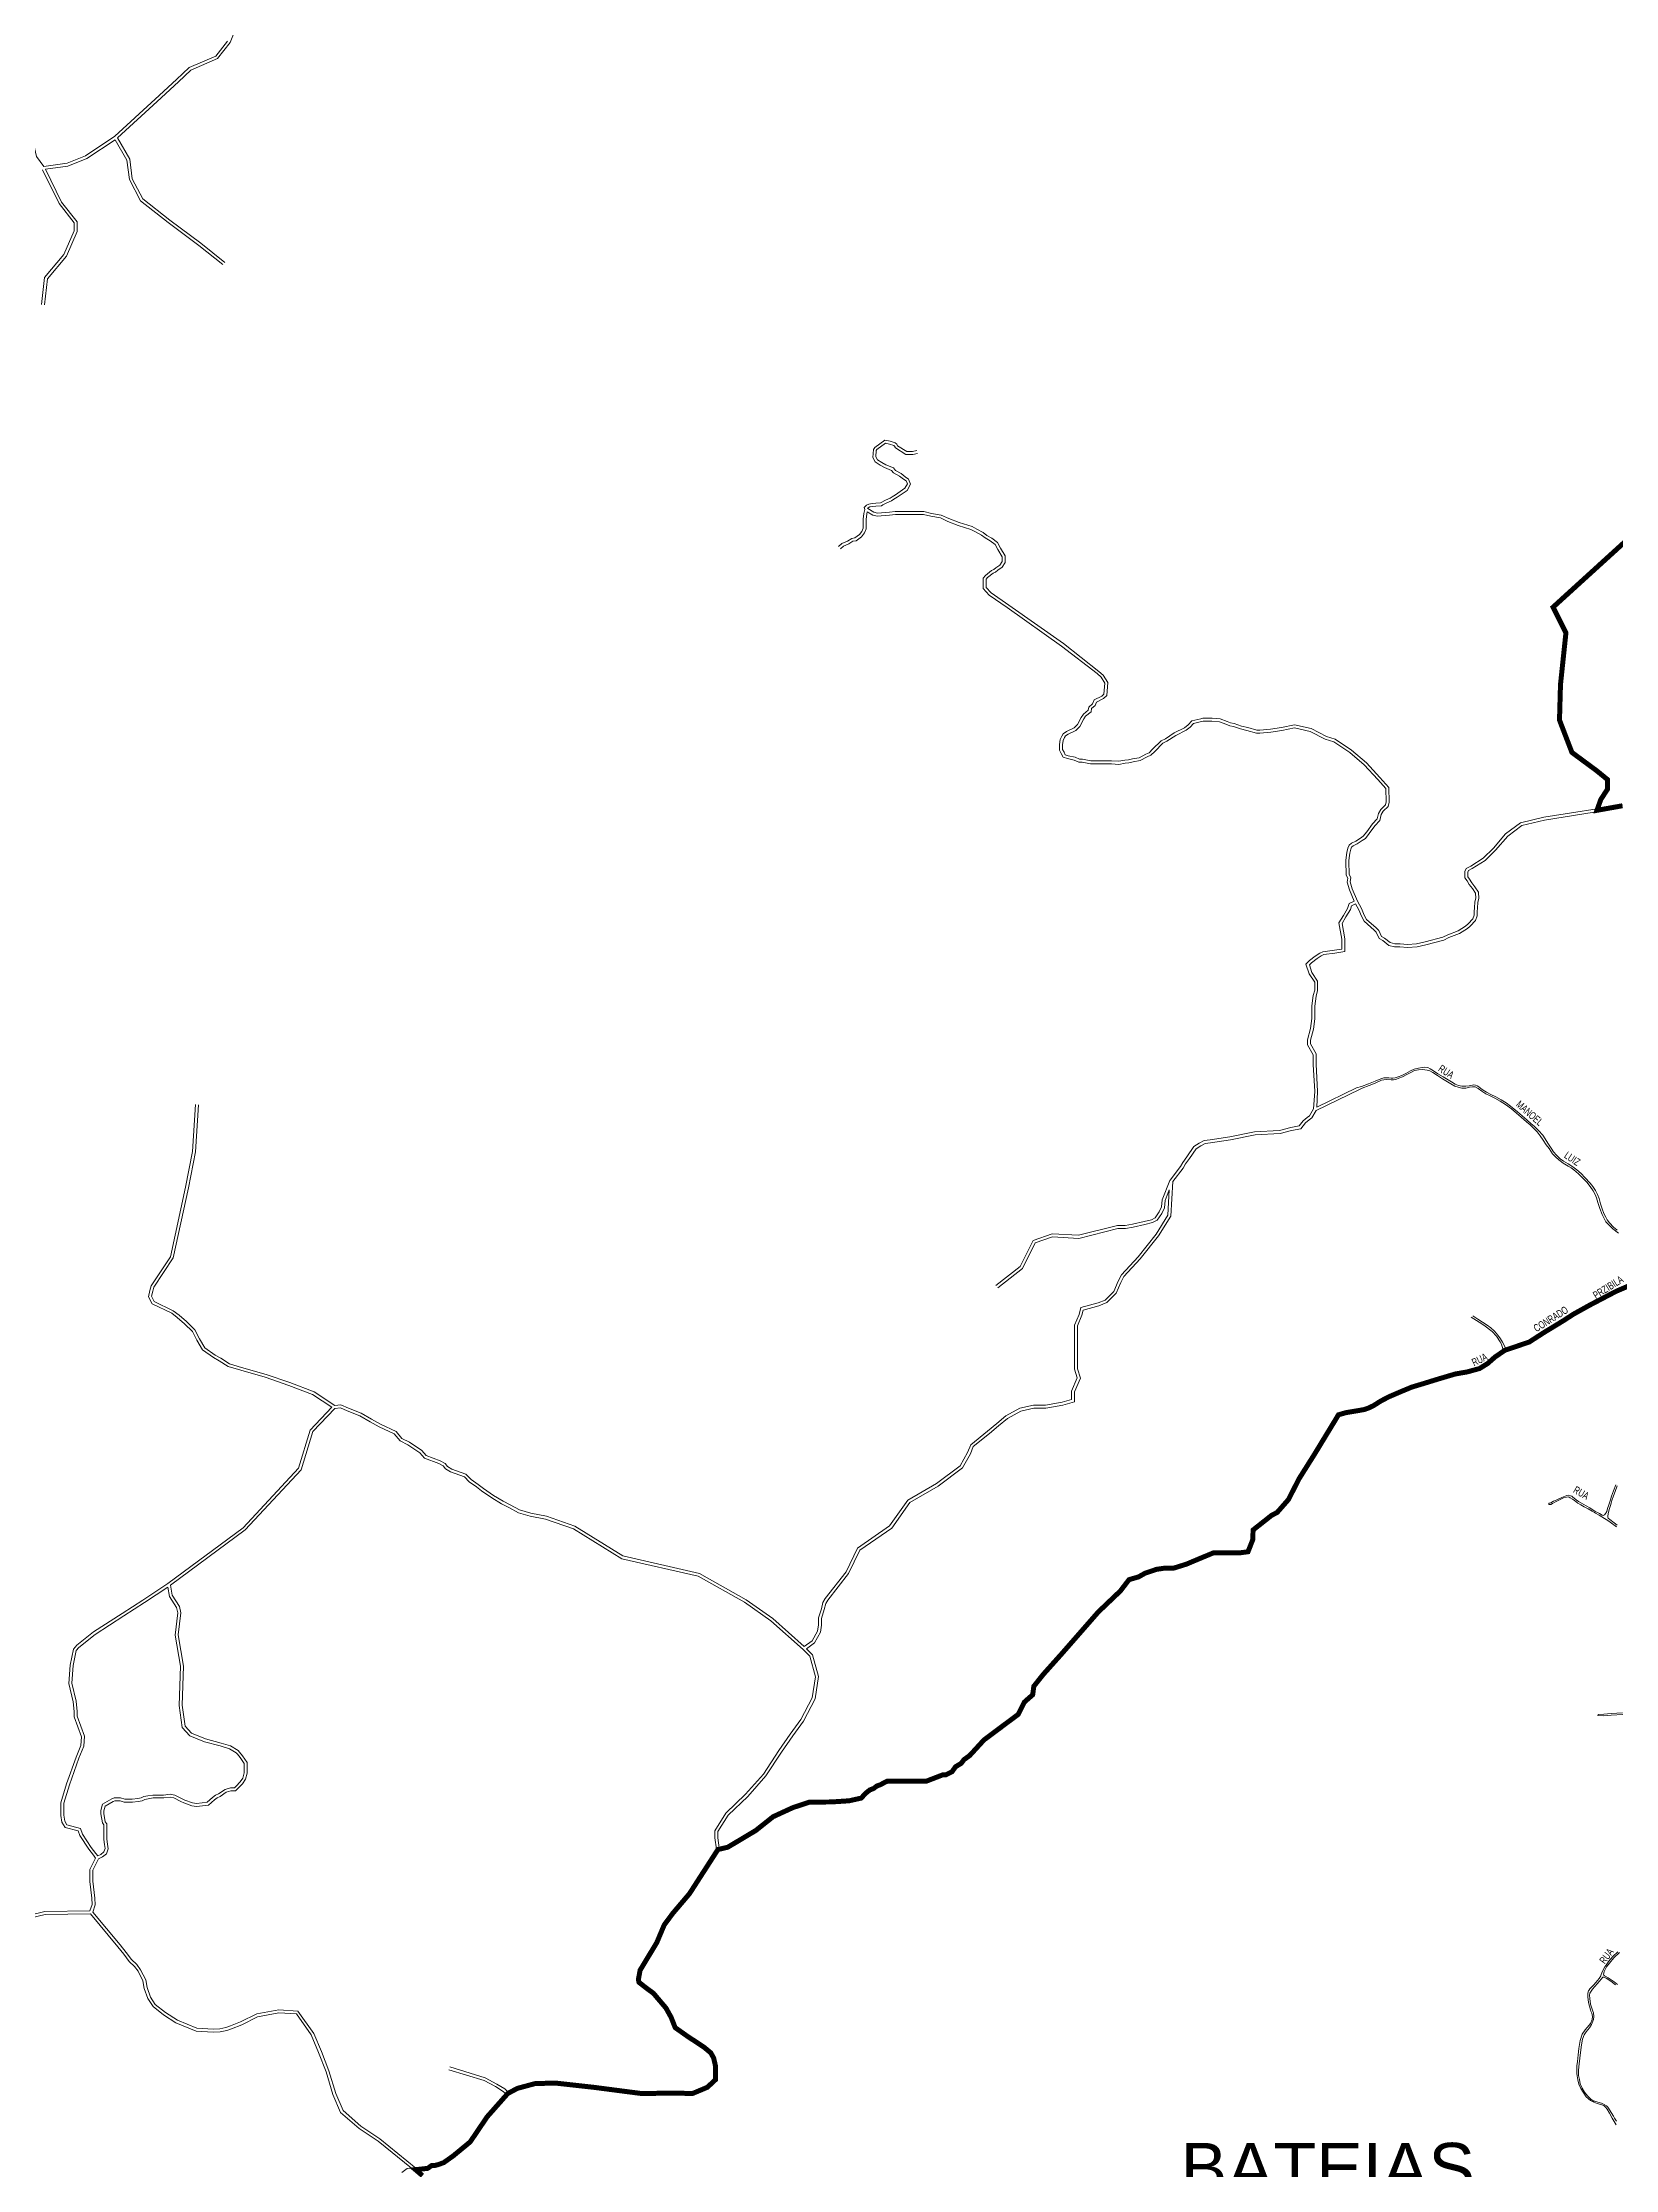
# Model space of a CAD drawing. Header units: millimetres. Extents: x 617885 to 663705, y 7172943 to 7234736.
# Drawn here: x 645561 to 648715, y 7192882 to 7197148 of the extents above; entities that cross this region are included whole.
import ezdxf

# ---------------------------------------------------------------- set-up
doc = ezdxf.new("R2010")
doc.units = ezdxf.units.MM
doc.layers.add('BAIRROS', color=12, linetype='Continuous')
doc.layers.add('TOP_VIAS 10.000', color=7, linetype='Continuous', lineweight=9)
doc.layers.add('VIAS', color=7, linetype='Continuous', lineweight=5)
doc.styles.add('LDUP', font='LDUP.SHX')
doc.styles.get("Standard").update_dxf_attribs({"font": 'arial.ttf'})

msp = doc.modelspace()

# ---------------------------------------------------------------- linework, layer by layer
at = {"layer": 'BAIRROS', "lineweight": 40, "ltscale": 0.3, "const_width": 10}
for points in [[(648785.2, 7196193.6), (648589.6, 7196015.6), (648615.4, 7195964), (648604.5, 7195860.7), (648602.5, 7195789.2), (648627.4, 7195724.3), (648677.1, 7195687.6), (648699, 7195669.7), (648698.7, 7195650.4), (648685.4, 7195630.1), (648677.6, 7195608.2), (648728.5, 7195617.3)], [(648756, 7194660.8), (648715.3, 7194643.2), (648663.4, 7194616), (648630.5, 7194597.7), (648609.3, 7194584), (648570.7, 7194560.5), (648541.9, 7194541.9), (648511.7, 7194531.6), (648493, 7194525.4), (648473, 7194511.6), (648458.7, 7194499), (648442.2, 7194488.7), (648417.4, 7194481.9), (648393.3, 7194477.7), (648359.9, 7194467.8), (648325.8, 7194457.3), (648306.7, 7194451.6), (648282.9, 7194441.7), (648260, 7194431.9), (648243.3, 7194423), (648229.8, 7194414.4), (648219.9, 7194409.6), (648210.9, 7194406.4), (648174.4, 7194400.2), (648159.4, 7194396), (648111.7, 7194317.5), (648080.4, 7194267.8), (648058.9, 7194225.8), (648036.5, 7194200.2), (648024.9, 7194194), (647988, 7194164.8), (647987.8, 7194146.3), (647982.3, 7194132.3), (647978, 7194121.3), (647962.9, 7194119.2), (647909.2, 7194119.3), (647875.3, 7194105.2), (647854.5, 7194096.4), (647828, 7194088.1), (647811.7, 7194088.5), (647794.5, 7194086), (647771.3, 7194078.1), (647758.4, 7194070.8), (647739.5, 7194065.4), (647721.9, 7194042.5), (647677.4, 7194000.1), (647604, 7193916.2), (647567.6, 7193875.5), (647548.5, 7193851.5), (647546.2, 7193834.4), (647529.5, 7193819.7), (647517.3, 7193795.2), (647448.6, 7193743.9), (647419.8, 7193712.5), (647408.2, 7193704.2), (647403.1, 7193697.1), (647391.5, 7193690), (647384.3, 7193679.9), (647371.3, 7193673.6), (647366.1, 7193673.9), (647332.9, 7193661.1), (647254.4, 7193661), (647248.6, 7193658.3), (647241.1, 7193654.1), (647233.6, 7193651.4), (647227.4, 7193646.6), (647219.2, 7193643.3), (647210.2, 7193635.9), (647202.5, 7193627.2), (647178.3, 7193621.8), (647141.8, 7193619.4), (647098.9, 7193619.2), (647065.1, 7193608), (647025.6, 7193589.8), (646991.1, 7193562.3), (646934.8, 7193528.7), (646915, 7193524), (646858.1, 7193435.6), (646824.5, 7193396), (646807.4, 7193372.9), (646792.4, 7193337.3), (646759, 7193282), (646755.6, 7193263.6), (646756.7, 7193257.8), (646772.8, 7193245.2), (646785.5, 7193236), (646810.9, 7193206.1), (646821.2, 7193187.6), (646829.3, 7193166.9), (646856.9, 7193147.4), (646873.1, 7193137), (646886.9, 7193127.8), (646900.7, 7193116.3), (646906.5, 7193105.9), (646909.9, 7193091), (646909.9, 7193062.2), (646893.8, 7193047.2), (646863.8, 7193034.6), (646828.1, 7193035.7), (646762.5, 7193034.6), (646665.7, 7193047.2), (646588, 7193055.8), (646547.9, 7193054.5), (646512.8, 7193045), (646493.6, 7193034.7), (646452.3, 7192988), (646418.3, 7192937.7), (646384.5, 7192909.8), (646365.5, 7192896.3), (646355.6, 7192892.6), (646346.4, 7192890.1), (646340.9, 7192890.1), (646332.9, 7192884.6), (646308.6, 7192882), (646322.7, 7192870)]]:
    msp.add_lwpolyline(points, dxfattribs=at)
at = {"layer": 'VIAS', "color": 253}
for points in [[(645951.2, 7197182.7), (645936.7, 7197147.9), (645911.9, 7197115.9), (645858.4, 7197092.9), (645833.4, 7197069.4), (645790.6, 7197029.8), (645711.4, 7196956.9), (645735.8, 7196914.2), (645740.7, 7196874.9), (645761.8, 7196834.7), (645816.2, 7196791.9), (645878.1, 7196745.8), (645926.3, 7196707.2)], [(645538.3, 7196992.4), (645540.2, 7196957.7), (645548.4, 7196919.3), (645563.3, 7196899.5), (645610.3, 7196906.1), (645647, 7196920.6), (645705.8, 7196959.9), (645786.5, 7197034.2), (645829.3, 7197073.8), (645855.1, 7197098), (645908.2, 7197120.8), (645931.5, 7197150.9)], [(645564.6, 7196622), (645570.5, 7196674.2), (645608.6, 7196719.8), (645630.5, 7196769.3), (645630.5, 7196788.2), (645599.1, 7196828.2), (645566.5, 7196893.9), (645611.8, 7196900.2), (645649.8, 7196915.2), (645706.6, 7196953.2), (645730, 7196912.3), (645734.9, 7196873), (645757, 7196830.8), (645812.6, 7196787.2), (645874.5, 7196741.1), (645922.6, 7196702.6)], [(645560.4, 7196892.6), (645594, 7196825), (645624.5, 7196786.1), (645624.5, 7196770.5), (645603.4, 7196723), (645564.8, 7196676.7), (645558.6, 7196622.6)], [(647315.5, 7196323.8), (647305.8, 7196321.7), (647292.1, 7196321.7), (647271.1, 7196334.9), (647268.8, 7196338.3), (647267.5, 7196339.7), (647258.9, 7196342.5), (647251, 7196344.3), (647233.9, 7196331.9), (647232.5, 7196329.9), (647231.6, 7196317.1), (647235, 7196311.2), (647243.6, 7196305.5), (647251.6, 7196301.4), (647266.8, 7196294.9), (647271.1, 7196289.6), (647282.2, 7196283.6), (647290.6, 7196277.3), (647297.5, 7196272.6), (647301.5, 7196262), (647294.2, 7196249.9), (647274.4, 7196236.1), (647267.8, 7196232), (647263.2, 7196229), (647253.7, 7196224.9), (647245.5, 7196220.6), (647243.3, 7196219), (647231.9, 7196218.1), (647224.8, 7196217.7), (647219.7, 7196216.6), (647216.4, 7196215), (647215.2, 7196213.8), (647215.3, 7196213.5), (647227.9, 7196206), (647235.1, 7196203.9), (647258.8, 7196206.2), (647270.5, 7196207.4), (647327.7, 7196207.4), (647343, 7196203.8), (647363, 7196200.3), (647378.3, 7196193.3), (647399, 7196185.2), (647424.6, 7196177.1), (647434.1, 7196172.3), (647447.2, 7196165.2), (647454.1, 7196159.4), (647464.5, 7196153.7), (647475.6, 7196145.1), (647481.6, 7196134.2), (647491.3, 7196118.5), (647491.3, 7196105.1), (647484.7, 7196095.8), (647476.2, 7196089.8), (647471.4, 7196086.1), (647466.8, 7196083.9), (647455.8, 7196075), (647453.1, 7196071.5)], [(647225.5, 7196315.7), (647226.7, 7196331.9)], [(647249.1, 7196296), (647240.6, 7196300.3), (647230.5, 7196307), (647225.5, 7196315.7)], [(647226.7, 7196331.9), (647229.5, 7196336.1), (647249.7, 7196350.7)], [(647249.7, 7196350.7), (647260.5, 7196348.3), (647270.7, 7196344.9), (647273.5, 7196342.2), (647275.4, 7196339.3)], [(647275.4, 7196339.3), (647293.9, 7196327.7), (647305.1, 7196327.7), (647314.2, 7196329.7)], [(647287.1, 7196272.4), (647278.9, 7196278.5), (647267.1, 7196284.9), (647263.1, 7196290), (647249.1, 7196296)], [(647292.6, 7196268.7), (647287.1, 7196272.4)], [(647242.3, 7196225.7), (647251.1, 7196230.3), (647260.3, 7196234.3), (647264.6, 7196237), (647271.1, 7196241.1)], [(647271.1, 7196241.1), (647289.7, 7196254.1), (647294.9, 7196262.7)], [(647294.9, 7196262.7), (647292.6, 7196268.7)], [(647160.8, 7196132.9), (647166.7, 7196137.8), (647177.8, 7196142.9), (647185.7, 7196147.8), (647192, 7196148.9), (647203.2, 7196156.7), (647208.9, 7196164.6), (647212.3, 7196172.7), (647212.3, 7196191.7), (647213.3, 7196202.6), (647214.6, 7196206.9), (647225.5, 7196200.4), (647234.5, 7196197.9), (647259.4, 7196200.2), (647270.8, 7196201.4), (647327.1, 7196201.4), (647341.8, 7196198), (647361.2, 7196194.5), (647376, 7196187.7), (647397, 7196179.6), (647422.4, 7196171.5), (647431.4, 7196167), (647443.8, 7196160.2), (647450.7, 7196154.5), (647461.2, 7196148.7), (647470.9, 7196141.1), (647476.5, 7196131.1), (647485.3, 7196116.8), (647485.3, 7196107), (647480.4, 7196100.1), (647472.6, 7196094.6), (647468.2, 7196091.3), (647463.5, 7196088.9), (647451.4, 7196079.2), (647447.1, 7196073.5)], [(647206.3, 7196191.9), (647207.4, 7196203.7)], [(647206.3, 7196173.9), (647206.3, 7196191.9)], [(647207.4, 7196203.7), (647209.6, 7196211.4), (647208.3, 7196215.4), (647212.8, 7196219.9), (647217.7, 7196222.3), (647224, 7196223.7)], [(647224, 7196223.7), (647231.5, 7196224.1), (647241.1, 7196224.8), (647242.3, 7196225.7)], [(647157, 7196137.5), (647163.5, 7196143), (647175, 7196148.2), (647183.6, 7196153.5), (647189.7, 7196154.5), (647199, 7196161.1), (647203.6, 7196167.6), (647206.3, 7196173.9)], [(647447.1, 7196073.5), (647447.1, 7196052.8), (647459.2, 7196039.8), (647494.9, 7196014.7), (647604.2, 7195937.7), (647675.2, 7195882.3), (647683.2, 7195875.4), (647690.7, 7195863.1), (647688.8, 7195841.2), (647684.7, 7195837.1), (647669.6, 7195829.6), (647666.3, 7195821.9), (647658.7, 7195815.4), (647657.7, 7195809.2), (647647.8, 7195801.3), (647643.3, 7195794.5), (647636.1, 7195780.2), (647629.5, 7195773.6), (647614.2, 7195766.5), (647607.1, 7195761.7), (647604.6, 7195756.9), (647601.3, 7195750.1), (647600.1, 7195740.1), (647600.1, 7195728.8), (647603.6, 7195721.9), (647607.3, 7195714.5), (647615.9, 7195712), (647629.3, 7195708.9), (647639, 7195704.6), (647645.6, 7195704.6), (647662.3, 7195701.5), (647704.1, 7195701.5), (647719, 7195700.4), (647731.8, 7195702.6), (647739.2, 7195703.6), (647747.6, 7195705.7), (647761.5, 7195707.9), (647775.4, 7195715.3), (647783.1, 7195718.6), (647790.8, 7195726.3), (647807.1, 7195742.6), (647815.1, 7195746.7), (647832.9, 7195758.1), (647854.2, 7195768.7), (647861.9, 7195775.2), (647868.7, 7195782), (647884.5, 7195786), (647888.3, 7195786.9), (647905.6, 7195786.9), (647920.7, 7195785.9), (647933.7, 7195780.9), (647941.3, 7195777.7), (647948.7, 7195776.6), (647963.2, 7195771.4), (647975.8, 7195768.3), (647994.9, 7195763)], [(647453.1, 7196071.5), (647453.1, 7196055.2), (647463.2, 7196044.4), (647498.3, 7196019.6), (647607.8, 7195942.5), (647679.1, 7195886.9), (647687.8, 7195879.3), (647696.9, 7195864.5), (647694.6, 7195838.5), (647688.3, 7195832.2), (647674.3, 7195825.2), (647671.3, 7195818.2), (647664.3, 7195812.3), (647663.2, 7195805.9), (647652.3, 7195797.2), (647648.5, 7195791.5), (647641, 7195776.6), (647633, 7195768.6), (647617.1, 7195761.2), (647611.7, 7195757.6), (647610, 7195754.2), (647607.1, 7195748.4), (647606.1, 7195739.7), (647606.1, 7195730.2), (647609, 7195724.6), (647611.5, 7195719.5), (647617.4, 7195717.8), (647631.2, 7195714.6), (647640.3, 7195710.6), (647646.2, 7195710.6), (647662.8, 7195707.5), (647704.3, 7195707.5), (647718.7, 7195706.5), (647730.9, 7195708.5), (647738, 7195709.5), (647746.4, 7195711.6)], [(647994.9, 7195763), (648001.7, 7195763), (648023.8, 7195765.1), (648045.8, 7195768.2), (648071.3, 7195773.3), (648102.6, 7195766.3), (648132.8, 7195750.7), (648150.3, 7195745.5), (648182.1, 7195724), (648211, 7195699.3), (648238, 7195670.3), (648254.1, 7195651.8), (648255.1, 7195625.3), (648253.3, 7195619.2), (648244.2, 7195610.1), (648239.6, 7195602.1), (648236.6, 7195591), (648227.6, 7195581), (648216.1, 7195565.3), (648209.1, 7195556.3), (648203.3, 7195552.4), (648194, 7195546.3), (648185.6, 7195542.1), (648180.6, 7195538.3), (648178.1, 7195532.1), (648175.9, 7195523.4), (648174.9, 7195513.9), (648173.8, 7195507.5), (648173.8, 7195496.6), (648174.8, 7195488.3), (648174.8, 7195478.4), (648177.9, 7195472.4), (648176.9, 7195464.3), (648181.2, 7195449), (648190.9, 7195426), (648180.8, 7195421), (648177.7, 7195411.5), (648169.3, 7195397.5), (648160.1, 7195382.3), (648166, 7195350), (648166, 7195329.9), (648151.4, 7195327.5), (648128.1, 7195324.6), (648121.7, 7195321.4), (648112.9, 7195315.6), (648101.2, 7195306.8), (648094, 7195299.6), (648100.5, 7195280.3), (648111.6, 7195263.6), (648111.6, 7195247.8), (648108.8, 7195236.5), (648105.9, 7195216.2), (648105.9, 7195190.4), (648103.1, 7195170.8), (648097.3, 7195147.7), (648097.3, 7195138), (648108.8, 7195118), (648108.8, 7195098.7), (648111.6, 7195044.5), (648109.3, 7195009.2), (648101.1, 7194995.4), (648096.6, 7194991.9), (648088.6, 7194985.6), (648080.7, 7194975.2), (648064, 7194972.1), (648041.1, 7194965.9), (647991.2, 7194963.4), (647941.7, 7194953.4), (647901.8, 7194947.1), (647890.1, 7194945.8), (647880.1, 7194940.5), (647869.5, 7194933.9), (647855.4, 7194913.4), (647847.2, 7194902.1), (647842.8, 7194894), (647821.7, 7194866.6), (647821.3, 7194865.9), (647805.8, 7194827.2), (647804.5, 7194812.8), (647799.8, 7194802.8), (647791.6, 7194791), (647784.3, 7194787.1), (647769.6, 7194783.4), (647746.3, 7194778.4), (647731.5, 7194775.3), (647716.3, 7194775.3), (647637.9, 7194755.9), (647585, 7194759), (647547.1, 7194745.5), (647521.1, 7194693.5), (647472.6, 7194655.2)], [(647746.4, 7195711.6), (647759.5, 7195713.6), (647772.8, 7195720.7), (647779.6, 7195723.7), (647786.5, 7195730.6), (647803.5, 7195747.6), (647812.2, 7195751.9), (647829.9, 7195763.3), (647850.9, 7195773.7), (647857.8, 7195779.6), (647865.6, 7195787.4), (647883.1, 7195791.8), (647887.6, 7195792.9), (647905.8, 7195792.9), (647922, 7195791.9), (647936, 7195786.5), (647943, 7195783.5), (647950.2, 7195782.5), (647964.9, 7195777.2), (647977.3, 7195774.1), (647995.7, 7195769), (648001.4, 7195769), (648023.1, 7195771), (648044.8, 7195774.2), (648071.4, 7195779.5), (648104.7, 7195772), (648135, 7195756.3), (648152.9, 7195751), (648185.7, 7195728.8), (648215.2, 7195703.6), (648242.4, 7195674.3), (648260, 7195654.2), (648261.1, 7195624.5), (648258.7, 7195616), (648249, 7195606.4), (648245.2, 7195599.8), (648242, 7195588), (648232.3, 7195577.2), (648220.9, 7195561.7), (648213.2, 7195551.9), (648206.6, 7195547.4), (648197.1, 7195541.1), (648188.8, 7195537), (648185.5, 7195534.5), (648183.8, 7195530.3), (648181.8, 7195522.3), (648180.8, 7195513.1), (648179.8, 7195507), (648179.8, 7195497), (648180.8, 7195488.7), (648180.8, 7195479.8), (648184, 7195473.4), (648183, 7195464.8), (648186.9, 7195451), (648197.4, 7195425.9), (648205.6, 7195411), (648210.7, 7195398.1), (648215.4, 7195389.4), (648235.2, 7195372.4), (648240, 7195366.9), (648245.5, 7195355.2), (648251.3, 7195351.9), (648263.2, 7195342.8), (648272.3, 7195340.2), (648282.8, 7195340.2), (648297.8, 7195338.8), (648316, 7195340.2), (648333, 7195344.4), (648368.6, 7195353.7), (648378.5, 7195358.6), (648399.3, 7195366.5), (648414.3, 7195376.2), (648419.4, 7195380.4), (648428.8, 7195390.7), (648431.1, 7195397.7), (648431.1, 7195405.5), (648432.1, 7195412.9), (648433, 7195424.8), (648434.7, 7195431.8), (648433.9, 7195442.3), (648428.1, 7195451.5), (648421.7, 7195459.7), (648417.1, 7195467), (648413, 7195473.1), (648413, 7195485.4), (648415.5, 7195491.5), (648424.5, 7195496.5), (648449.5, 7195512.5), (648469.9, 7195532.1), (648494.5, 7195561.1), (648524.2, 7195583.4), (648571, 7195594.4), (648733.7, 7195620.1)], [(648195.6, 7195051.8), (648115.6, 7195013.2), (648117.6, 7195044.5), (648114.8, 7195098.9), (648114.8, 7195119.6), (648103.3, 7195139.6), (648103.3, 7195147), (648109, 7195169.6), (648111.9, 7195190), (648111.9, 7195215.7), (648114.7, 7195235.4), (648117.6, 7195247), (648117.6, 7195265.4), (648105.9, 7195283), (648100.9, 7195298), (648105.2, 7195302.3), (648116.4, 7195310.7), (648124.7, 7195316.2), (648129.8, 7195318.8), (648152.3, 7195321.6), (648172, 7195324.9), (648172, 7195350.5), (648166.4, 7195381.1), (648174.4, 7195394.4), (648183.2, 7195409), (648185.7, 7195416.7), (648193.5, 7195420.6), (648200.2, 7195408.5), (648205.2, 7195395.6), (648210.6, 7195385.6), (648231, 7195368.1), (648234.9, 7195363.6), (648240.9, 7195350.9), (648248, 7195346.9), (648260.5, 7195337.4), (648271.5, 7195334.2), (648282.5, 7195334.2), (648297.7, 7195332.8), (648316.9, 7195334.3), (648334.4, 7195338.6), (648370.7, 7195348), (648380.9, 7195353.1), (648402, 7195361.1), (648417.8, 7195371.3), (648423.5, 7195376.1), (648434.1, 7195387.5), (648437.1, 7195396.7), (648437.1, 7195405.2), (648438, 7195412.3), (648438.9, 7195423.8), (648440.8, 7195431.3), (648439.8, 7195444.3), (648433, 7195455), (648426.6, 7195463.1), (648422.2, 7195470.2), (648419, 7195474.9), (648419, 7195484.3), (648420.2, 7195487.3), (648427.5, 7195491.3), (648453.2, 7195507.8), (648474.3, 7195528), (648498.6, 7195556.7), (648526.8, 7195577.9), (648572.2, 7195588.5), (648709.4, 7195610.2)], [(648709.4, 7195610.2), (648730.5, 7195615.4)], [(648717.9, 7194766), (648710.7, 7194772), (648702.8, 7194780.7), (648698.3, 7194786.8), (648695.4, 7194792), (648691.7, 7194799.8), (648687.8, 7194809.1), (648685, 7194818.7), (648681.9, 7194829.7), (648678.7, 7194837.5), (648674.4, 7194845.5), (648669.5, 7194853.5), (648663.9, 7194860.6), (648653.3, 7194871.9), (648646.2, 7194879.6), (648637.4, 7194887), (648629.2, 7194893.2), (648619.7, 7194899.4), (648610.4, 7194904.8), (648604.1, 7194909.5), (648596.2, 7194916.5), (648590.8, 7194923.2), (648585.8, 7194930.8), (648579.3, 7194940.6), (648573.9, 7194949.4), (648568.9, 7194956.8), (648560.4, 7194966.3), (648552.7, 7194973.9), (648545, 7194980), (648537.6, 7194986.7), (648527.4, 7194995.4), (648518.1, 7195003.5), (648507.8, 7195012.5), (648504.4, 7195015), (648495.5, 7195021.7), (648485.8, 7195027.9), (648475, 7195033.5), (648464.8, 7195038.6), (648456.4, 7195043.2), (648447.6, 7195048.6), (648440.8, 7195053.5), (648437.2, 7195055.9), (648434.2, 7195057.2), (648431, 7195057.6), (648427.8, 7195057.2), (648421.2, 7195055.9), (648414.7, 7195054.7), (648406.8, 7195054.7), (648400.3, 7195056), (648393.6, 7195059.1), (648385.8, 7195063.4), (648369, 7195073.7), (648358.8, 7195079.6), (648349.7, 7195086), (648343, 7195090), (648338.2, 7195092.2), (648332, 7195093), (648327.4, 7195092.5), (648319.7, 7195091), (648310.8, 7195088.9), (648303.7, 7195085.8), (648294.7, 7195080.5), (648286.3, 7195076.6), (648279.2, 7195073.5), (648273, 7195071.4), (648268, 7195070.8), (648264.7, 7195070.8), (648260.1, 7195071.4), (648255.4, 7195071.6), (648250.3, 7195071.5), (648244.2, 7195069.8), (648232.7, 7195065), (648219.6, 7195059.7), (648205.8, 7195054.5), (648195.6, 7195051.8)], [(648201.5, 7195048), (648207, 7195051.3), (648221, 7195056.4), (648233.2, 7195061.3), (648245.4, 7195066.8), (648250.5, 7195068), (648255.7, 7195068.1), (648264.7, 7195067.8), (648269.5, 7195067.7), (648274.5, 7195068.4), (648280.6, 7195070.7), (648287.8, 7195074), (648296.3, 7195078.4), (648305.9, 7195083.2), (648312.1, 7195086.3), (648319.9, 7195087.7)], [(648312.1, 7195086.3), (648319.9, 7195087.7), (648327.9, 7195088.3), (648332.5, 7195088), (648337.3, 7195087.4), (648342.4, 7195085.7), (648348.8, 7195082.4), (648358.2, 7195076.5), (648368, 7195070), (648384.4, 7195059.8), (648392.5, 7195055.3), (648399.3, 7195052.7), (648406.4, 7195051.1), (648414.5, 7195051.3), (648421.9, 7195052.8), (648427.9, 7195053.9), (648433.5, 7195053.4), (648439.6, 7195050.4), (648446.7, 7195045.2), (648454.8, 7195039.8), (648463.7, 7195035.4), (648473.1, 7195030.6), (648483.6, 7195024.7), (648493.9, 7195018), (648506.1, 7195009.4), (648516.4, 7195000.8), (648525.5, 7194993), (648536.4, 7194983.5), (648543.8, 7194977.3), (648550.3, 7194970.7), (648557.6, 7194963.6), (648564, 7194955.7), (648570, 7194946.9), (648576.1, 7194937.1), (648581.5, 7194929.7), (648588.6, 7194919.5), (648594.3, 7194913.3), (648601, 7194907), (648610, 7194900.4), (648619.6, 7194894.5), (648625.9, 7194890.9), (648631.1, 7194886.9), (648640.3, 7194879.5), (648648.8, 7194871.1)], [(647642.1, 7194469.5), (647635.9, 7194488.2), (647635.9, 7194574.6), (647644.8, 7194595.4), (647647.4, 7194606), (647679.1, 7194614.6), (647694.9, 7194620.9), (647713.9, 7194639.9), (647723.2, 7194661.4), (647729, 7194673), (647762, 7194709), (647798.4, 7194754.5), (647823, 7194794.5), (647827, 7194863.7), (647847.9, 7194890.7), (647852.3, 7194898.9), (647860.3, 7194910), (647873.7, 7194929.5), (647883.1, 7194935.3), (647891.9, 7194940), (647902.6, 7194941.2), (647942.8, 7194947.5), (647992, 7194957.4), (648042.1, 7194959.9), (648065.4, 7194966.2), (648084.1, 7194969.7), (648092.9, 7194981.3), (648100.3, 7194987.2), (648105.7, 7194991.4), (648114.4, 7195006), (648201.5, 7195048)], [(645497.1, 7193383.3), (645565.6, 7193400), (645655.9, 7193400.9), (645660.2, 7193414.1), (645659.9, 7193426.3), (645655.8, 7193460), (645655.8, 7193484.3), (645667.3, 7193507), (645662.7, 7193512.7), (645653.5, 7193524.9), (645635.4, 7193552), (645632.3, 7193561.5), (645605.9, 7193568.5), (645599.7, 7193579), (645597.8, 7193592.3), (645597.8, 7193617.8), (645609, 7193656), (645628, 7193709.5), (645637.8, 7193732.5), (645638.9, 7193750.3), (645624.4, 7193790.2), (645624.4, 7193800.6), (645622.2, 7193820.3), (645613.6, 7193856.9), (645616.3, 7193893.8), (645622.7, 7193925.7), (645629.6, 7193933.7), (645662.7, 7193960.5), (645720.3, 7193997.7), (645761.8, 7194024.3), (645812.2, 7194057.8), (645963.3, 7194169.4), (646073.8, 7194288.6), (646097.6, 7194365.3), (646141.2, 7194411.2), (646102.4, 7194436.6), (646054.8, 7194455), (646007.4, 7194471.1), (645958.3, 7194485.3), (645932.8, 7194492.9), (645915, 7194504.3), (645903.7, 7194510.6), (645881.8, 7194526.1), (645870.1, 7194545.5), (645861.5, 7194562.7), (645845.7, 7194578.5), (645830.8, 7194590.9), (645819.9, 7194599.4), (645780.4, 7194618.5), (645773.2, 7194632.8), (645776, 7194645.2), (645778.6, 7194654.5), (645817.4, 7194712.9), (645847.3, 7194852.4), (645861.2, 7194924.1), (645867.2, 7195017.9)], [(645873.2, 7195017.6), (645867.2, 7194923.4), (645853.2, 7194851.2), (645823, 7194710.6), (645784.1, 7194652), (645781.8, 7194643.7), (645779.5, 7194633.6), (645784.9, 7194623), (645823, 7194604.5), (645834.6, 7194595.5), (645849.8, 7194582.9), (645866.5, 7194566.2), (645875.4, 7194548.4), (645886.3, 7194530.3), (645906.9, 7194515.7), (645918.1, 7194509.5), (645935.4, 7194498.4), (645960, 7194491), (646009.2, 7194476.9), (646056.8, 7194460.7), (646105.2, 7194442), (646146.6, 7194414.8), (646159.2, 7194416), (646174, 7194409.3), (646199.9, 7194399), (646220.6, 7194387.3), (646238.5, 7194377.1), (646269.9, 7194362.7), (646281.5, 7194348.5), (646296.6, 7194341), (646321.5, 7194324), (646330.2, 7194314), (646358, 7194303.9), (646367.8, 7194298.4), (646372.9, 7194291.9), (646381.2, 7194287.2), (646409.9, 7194276.8), (646420.5, 7194266.2), (646434.4, 7194256), (646444.7, 7194248.4), (646465.1, 7194234.3), (646484.3, 7194222.8), (646498.4, 7194215.1), (646517.4, 7194205), (646540.1, 7194198.7), (646571.1, 7194192.3), (646628.2, 7194172.8), (646724.4, 7194112.8), (646877.9, 7194077.7), (646971.4, 7194025), (647025, 7193987.1), (647088.1, 7193930.9), (647104.1, 7193942.8)], [(648648.8, 7194871.1), (648657.4, 7194862.7), (648664.3, 7194853.5), (648670.3, 7194845.2), (648674.2, 7194837.9), (648677, 7194831.1), (648679.5, 7194821.6), (648683.2, 7194809.6), (648688, 7194797.8), (648692.2, 7194789.7), (648695.3, 7194783.1), (648699.8, 7194778), (648709.2, 7194769.1), (648720.6, 7194760.1)], [(647629.9, 7194487.2), (647629.9, 7194575.8), (647639.1, 7194597.3), (647642.5, 7194610.8), (647677.2, 7194620.3), (647691.6, 7194626), (647708.9, 7194643.3), (647717.7, 7194664), (647724, 7194676.5), (647757.4, 7194712.9), (647793.5, 7194757.9), (647817.1, 7194796.4), (647820, 7194847), (647811.7, 7194825.8), (647810.4, 7194811.2), (647805, 7194799.8), (647795.7, 7194786.4), (647786.5, 7194781.5), (647770.9, 7194777.6), (647747.5, 7194772.5), (647732.1, 7194769.3), (647717, 7194769.3), (647638.5, 7194749.8), (647585.8, 7194753), (647551.4, 7194740.7), (647525.8, 7194689.6), (647476.3, 7194650.5)], [(648721.8, 7194649.5), (648712.1, 7194644.7), (648696, 7194635.6), (648679.2, 7194625.8), (648656.9, 7194614.1), (648642.4, 7194606.3), (648630.3, 7194599.6), (648617.1, 7194592.1), (648605, 7194584.8), (648591.8, 7194576.1), (648578.7, 7194568), (648569.2, 7194562.5), (648561, 7194556.4), (648551, 7194549.1), (648543.8, 7194544.7), (648535.1, 7194541), (648523.5, 7194536.6), (648507, 7194532.2), (648494.7, 7194528.1), (648491.9, 7194533.9), (648488, 7194541.5), (648484.3, 7194548.4), (648479, 7194555.8), (648471.9, 7194563.4), (648464.5, 7194570), (648457.2, 7194575.6), (648448.4, 7194581.5), (648439, 7194587.5), (648428.6, 7194594.7)], [(648201.3, 7194401.3), (648211.5, 7194404.8), (648221.3, 7194408), (648230, 7194412.4), (648246.4, 7194422.6), (648260, 7194429.7), (648284.5, 7194440.2), (648299.5, 7194446.5), (648313.6, 7194451.3), (648330.9, 7194456.7), (648354.6, 7194463.7), (648376.1, 7194471.3), (648376.8, 7194471.5), (648396.5, 7194476.2), (648414, 7194479.6), (648431.6, 7194482.8), (648439.7, 7194485.1), (648449.1, 7194490.2), (648460.2, 7194498.2), (648472.8, 7194509.4), (648485.9, 7194518.9), (648493.9, 7194523.7), (648508.1, 7194528.8), (648525, 7194533.5), (648536.9, 7194536.9), (648545.5, 7194540.8), (648553.5, 7194545.4), (648563.2, 7194552.9), (648572.2, 7194558.8), (648581.7, 7194564.6), (648595, 7194573), (648608.7, 7194581.7), (648619.3, 7194588.9), (648633.1, 7194596.9), (648645.6, 7194604.1), (648659.9, 7194611.7), (648681.9, 7194623.3), (648697.8, 7194632.2), (648714.1, 7194641), (648723.5, 7194645.4)], [(648200.1, 7194407.2), (648209.8, 7194408.2), (648219.2, 7194411.5), (648228.2, 7194416.1), (648243.4, 7194425.5), (648258, 7194433), (648282.7, 7194443.6), (648298, 7194450.2), (648312.1, 7194455.2), (648328.9, 7194460.8), (648352.5, 7194467.6), (648374.7, 7194474.7), (648395.1, 7194479.7), (648412.9, 7194482.9), (648429.3, 7194486), (648438.3, 7194489.1), (648447, 7194493.4), (648457.9, 7194501.6), (648470.1, 7194511.8), (648484.2, 7194522.1), (648489.4, 7194525.4), (648488.7, 7194528.4), (648486.4, 7194537.4), (648483.6, 7194542.2), (648476.5, 7194553.7), (648467.5, 7194563.1), (648450.9, 7194575.8), (648441.7, 7194581.5), (648425.6, 7194591.7)], [(647104.1, 7193942.8), (647115, 7193961.7), (647117, 7193974.6), (647117, 7193988.5), (647122.4, 7194006.7), (647125.6, 7194019.7), (647130.2, 7194027.6), (647171.9, 7194080.9), (647194.8, 7194128.5), (647259.4, 7194173.1), (647295.7, 7194224.5), (647353.5, 7194258), (647401.1, 7194293.7), (647415.8, 7194320.1), (647422.1, 7194335.7), (647455.9, 7194363.3), (647474, 7194378.4), (647492.3, 7194393.7), (647520.1, 7194409.1), (647548, 7194415.3), (647572.2, 7194415.3), (647605, 7194421.3), (647623.8, 7194426.6), (647623.8, 7194443.1), (647635.7, 7194469.8), (647629.9, 7194487.2)], [(647629.8, 7194441.8), (647642.1, 7194469.5)], [(647629.8, 7194422.1), (647629.8, 7194441.8)], [(645952.8, 7193722.7), (645937.9, 7193731.7), (645918.9, 7193737.5), (645887.6, 7193746), (645859.8, 7193757.1), (645846.6, 7193771.6), (645840.7, 7193813.4), (645843.3, 7193892), (645832.6, 7193954.3), (645838, 7193999), (645835.1, 7194011.7), (645820.8, 7194033.9), (645817.2, 7194054.1), (645967.3, 7194164.9), (646079.1, 7194285.6), (646102.9, 7194362.2), (646147.2, 7194408.8), (646158.2, 7194409.9), (646171.7, 7194403.8), (646197.3, 7194393.6), (646217.7, 7194382.1), (646235.8, 7194371.8), (646266.1, 7194357.8), (646277.7, 7194343.8), (646293.5, 7194335.8), (646317.5, 7194319.5), (646326.7, 7194308.9), (646355.5, 7194298.4), (646363.8, 7194293.7), (646368.9, 7194287.3), (646378.7, 7194281.7), (646406.6, 7194271.6), (646416.5, 7194261.6), (646430.9, 7194251.2), (646441.2, 7194243.5), (646461.9, 7194229.3), (646481.3, 7194217.6), (646495.5, 7194209.9), (646515.1, 7194199.4), (646538.7, 7194192.9), (646569.5, 7194186.5), (646625.6, 7194167.4), (646722.1, 7194107.2), (646875.7, 7194072), (646968.1, 7194019.9), (647021.2, 7193982.4), (647085.9, 7193924.9), (647099.3, 7193911.7), (647110.4, 7193870.5), (647104, 7193828.5), (647081.4, 7193784.9), (647060.2, 7193755.6), (647037.2, 7193722.8), (647006.2, 7193675.5), (646970.4, 7193634.8), (646930.9, 7193597), (646908.9, 7193561.6), (646908.9, 7193547.4), (646911.9, 7193524.7), (646855.7, 7193437.4), (646822.2, 7193397.9), (646804.8, 7193374.4), (646789.7, 7193338.6), (646756.2, 7193283.1), (646752.5, 7193263.6), (646754, 7193256.2), (646771, 7193242.8), (646783.5, 7193233.8), (646808.4, 7193204.3), (646818.5, 7193186.4), (646826.8, 7193165), (646855.2, 7193144.9), (646871.4, 7193134.5), (646885.1, 7193125.4), (646898.3, 7193114.3), (646903.6, 7193104.8), (646906.9, 7193090.6), (646906.9, 7193063.5), (646892.1, 7193049.8), (646863.3, 7193037.6), (646828.2, 7193038.7), (646762.6, 7193037.6), (646666.1, 7193050.2), (646588.1, 7193058.8), (646547.5, 7193057.4), (646511.7, 7193047.8), (646494, 7193038.4), (646488, 7193044), (646472, 7193053.7), (646448.5, 7193066.5), (646377.4, 7193088.3)], [(648201.3, 7194401.3), (648185.2, 7194397.8), (648177.8, 7194397.2), (648172.3, 7194396.5), (648169.2, 7194396.5), (648164.4, 7194395.3), (648161.8, 7194394.3), (648159.5, 7194392), (648158.9, 7194389.5), (648155.3, 7194384.5), (648147.4, 7194370.7), (648127.4, 7194337.3), (648085.2, 7194270), (648062, 7194225.4), (648038.2, 7194197.7), (648026.3, 7194191.8), (647991.1, 7194164), (647991.1, 7194145.5), (647985.1, 7194131.6), (647980.7, 7194118.3), (647963.2, 7194116.1), (647909.6, 7194116.1), (647892.7, 7194108.6), (647877.3, 7194102.9), (647856, 7194093.2), (647828.3, 7194085.3), (647812.6, 7194085.3), (647795.7, 7194083.4), (647773.2, 7194075.9), (647759.6, 7194068.2), (647740.9, 7194062.5), (647733.8, 7194053.7), (647724, 7194040), (647677.6, 7193995.6), (647606.3, 7193913.7), (647576.6, 7193881.7), (647551.1, 7193850.5), (647549.1, 7193832.8), (647532.2, 7193817.9), (647519.6, 7193793.7), (647482.2, 7193764.2), (647450.5, 7193741.1), (647420.4, 7193709.2), (647410, 7193701.6), (647405.1, 7193694.7), (647397, 7193689.7), (647389.9, 7193683.4), (647386.8, 7193677.2), (647371.6, 7193670.7), (647366.7, 7193670.7), (647332.8, 7193658.1), (647294.2, 7193657.9), (647255.1, 7193657.9), (647251, 7193656.2), (647242.2, 7193651.4), (647234.8, 7193648.6), (647228.9, 7193643.7), (647221.1, 7193640.8), (647217.7, 7193638.2), (647212.1, 7193633.6), (647208.3, 7193628.9), (647203.7, 7193624.3), (647178.4, 7193619.2), (647141.4, 7193616.3), (647099.1, 7193616.3), (647065.9, 7193604.9), (647026.6, 7193586.7), (646992.8, 7193560.7), (646960.7, 7193541.2), (646935.2, 7193525.5)], [(648200.1, 7194407.2), (648184.3, 7194403.8), (648177.1, 7194403.1), (648172, 7194402.5), (648168.4, 7194402.5), (648162.6, 7194401), (648158.5, 7194399.4), (648154.1, 7194395), (648153.4, 7194392.1), (648150.3, 7194387.8), (648142.2, 7194373.7), (648122.3, 7194340.5), (648080, 7194273), (648057, 7194228.8), (648034.4, 7194202.5), (648023.1, 7194196.9), (647985.1, 7194166.9), (647985.1, 7194146.7), (647979.5, 7194133.7), (647976.2, 7194123.8), (647962.8, 7194122.1), (647908.3, 7194122.1), (647890.4, 7194114.2), (647875, 7194108.4), (647853.9, 7194098.8), (647827.5, 7194091.3), (647812.3, 7194091.3), (647794.4, 7194089.3), (647770.7, 7194081.4), (647757.2, 7194073.7), (647737.4, 7194067.8), (647729, 7194057.3), (647719.5, 7194044), (647673.3, 7193999.7), (647601.9, 7193917.7), (647572.1, 7193885.6), (647545.3, 7193852.9), (647543.4, 7193835.8), (647527.4, 7193821.7), (647514.9, 7193797.6), (647478.6, 7193769), (647446.5, 7193745.6), (647416.5, 7193713.7), (647405.6, 7193705.8), (647400.9, 7193699.2), (647393.4, 7193694.5), (647385.1, 7193687.2), (647382.4, 7193681.8), (647370.4, 7193676.7), (647365.6, 7193676.7), (647331.7, 7193664.1), (647294.2, 7193663.9), (647254, 7193663.9), (647248.4, 7193661.7), (647239.7, 7193656.8), (647231.7, 7193653.8)], [(647427, 7194332), (647459.7, 7194358.7), (647477.8, 7194373.8), (647495.7, 7194388.7), (647522.2, 7194403.4)], [(647522.2, 7194403.4), (647548.7, 7194409.3)], [(647548.7, 7194409.3), (647572.8, 7194409.3), (647606.4, 7194415.4), (647629.8, 7194422.1)], [(647356.8, 7194252.9), (647405.7, 7194289.6), (647421.2, 7194317.5), (647427, 7194332)], [(647299.8, 7194220), (647356.8, 7194252.9)], [(648715.4, 7194255.5), (648710.6, 7194243.4), (648706.9, 7194232.6), (648704.9, 7194225.7), (648701.5, 7194215.6), (648698.7, 7194208), (648697.4, 7194202.2), (648696.1, 7194200), (648695.3, 7194198.6), (648692.7, 7194195.2), (648689.9, 7194194.2), (648687.8, 7194194.6), (648682.6, 7194197.9), (648678.4, 7194200), (648674, 7194202.2), (648663.3, 7194209.4), (648656, 7194213.2), (648646.5, 7194218.6), (648640.5, 7194222.1), (648635.9, 7194225.5), (648631.7, 7194228.6), (648629.1, 7194231), (648627.4, 7194232.4), (648624.7, 7194233.6), (648621.1, 7194234.7), (648617.4, 7194234.1), (648614.2, 7194232.5), (648607.2, 7194230.1), (648596.9, 7194225.5), (648590.8, 7194222.4), (648585.2, 7194219.3), (648582.3, 7194218.7), (648581.3, 7194218.9), (648581, 7194216), (648581.5, 7194215.9), (648585.2, 7194216.2), (648588.7, 7194218.3), (648593.4, 7194221), (648602.2, 7194225.7), (648610.5, 7194229.1), (648616.4, 7194230.6), (648619.8, 7194231.5), (648621.7, 7194230.7), (648624.1, 7194229.6), (648628.8, 7194227), (648632.7, 7194223.8), (648639.4, 7194218.9), (648645.6, 7194215.2), (648652.2, 7194211.2), (648659.8, 7194207.3), (648668.2, 7194202.8), (648672.5, 7194200), (648674.8, 7194198.5), (648681.9, 7194194.4), (648687.4, 7194191.4), (648692.8, 7194187.9), (648699.2, 7194183.8), (648704, 7194180.9), (648716.9, 7194171.5)], [(648718.4, 7194174.8), (648711.8, 7194179.4), (648703.6, 7194185.7), (648699.8, 7194188.9), (648699.5, 7194189.8), (648699.5, 7194192.2), (648699.9, 7194197.9), (648700.5, 7194200), (648702.3, 7194205.7), (648705, 7194213.7), (648706.2, 7194218.7), (648707.5, 7194223.8), (648710.7, 7194233.2), (648714, 7194242.1), (648718.2, 7194253.3)], [(647263.7, 7194168.8), (647299.8, 7194220)], [(647199.5, 7194124.4), (647263.7, 7194168.8)], [(647128.2, 7194005.2), (647131.3, 7194017.4), (647135.2, 7194024.3), (647177.1, 7194077.7), (647199.5, 7194124.4)], [(645965.1, 7193677.9), (645965.1, 7193696.6), (645957.1, 7193708.6), (645951.5, 7193715.5), (645949.1, 7193718), (645935.4, 7193726.2), (645917.2, 7193731.7), (645885.7, 7193740.3), (645856.3, 7193752.1), (645841, 7193769), (645834.6, 7193813.1), (645837.3, 7193891.6), (645826.6, 7193954.2), (645831.9, 7193998.7), (645829.5, 7194009.3), (645815.2, 7194031.7), (645811.8, 7194050.4), (645765, 7194019.3), (645723.6, 7193992.6), (645666.2, 7193955.6), (645633.8, 7193929.4), (645628.3, 7193923), (645622.3, 7193893), (645619.7, 7193857.4), (645628.2, 7193821.3), (645630.4, 7193800.9), (645630.4, 7193791.3), (645644.9, 7193751.1), (645643.8, 7193731.1), (645633.6, 7193707.3), (645614.7, 7193654.1), (645603.8, 7193616.9), (645603.8, 7193592.7), (645605.4, 7193581.1), (645609.8, 7193573.7), (645636.9, 7193566.5), (645640.9, 7193554.7), (645658.4, 7193528.4), (645667.5, 7193516.4), (645671.6, 7193511.1), (645677.7, 7193514.2), (645684, 7193519.1), (645686.3, 7193526.2), (645685, 7193534), (645683.5, 7193544.3), (645683.5, 7193573.5), (645680.8, 7193577.6), (645677.9, 7193595.9), (645677.9, 7193602.3), (645681.2, 7193615.3), (645699.7, 7193626), (645704.7, 7193627.7), (645717.1, 7193627.7), (645725.7, 7193624.9), (645740.7, 7193624.9), (645751.9, 7193626.3), (645758.5, 7193627.6), (645764.2, 7193630.4), (645771.9, 7193632), (645782.1, 7193633.4)], [(647120.8, 7193959.7), (647123, 7193974.2), (647123, 7193987.6), (647128.2, 7194005.2)], [(647116.5, 7193870.9), (647104.7, 7193914.8), (647092.6, 7193926.7), (647108.6, 7193938.7)], [(647108.6, 7193938.7), (647120.8, 7193959.7)], [(647109.7, 7193826.6), (647116.5, 7193870.9)], [(647042.2, 7193719.5), (647065.1, 7193752.1), (647086.5, 7193781.8), (647109.7, 7193826.6)], [(648728.7, 7193798.2), (648706.3, 7193796.7), (648691.7, 7193795.4), (648679.8, 7193794.8), (648679.7, 7193792.6), (648691.1, 7193792.4), (648706.1, 7193793.5), (648729.5, 7193795)], [(645766.2, 7193624.7), (645772.9, 7193626), (645782.6, 7193627.4), (645804, 7193627.4), (645816.6, 7193628.8), (645824.3, 7193627.5), (645838.2, 7193620.6), (645844, 7193617.7), (645860.2, 7193611.8), (645869.4, 7193610.3), (645881.3, 7193611.8), (645893.6, 7193613.3), (645905.7, 7193623.8), (645911.1, 7193627.9), (645916.7, 7193630.7), (645929.3, 7193639.1), (645938.5, 7193641.7), (645947.9, 7193641.7), (645953, 7193646.9), (645961.8, 7193655.6), (645968, 7193664.9), (645971.1, 7193677.2), (645971.1, 7193698.4), (645961.9, 7193712.1), (645956, 7193719.5), (645952.8, 7193722.7)], [(646974.7, 7193630.7), (647011, 7193671.8), (647042.2, 7193719.5)], [(645782.1, 7193633.4), (645803.6, 7193633.4), (645816.7, 7193634.9), (645826.2, 7193633.3), (645840.8, 7193626), (645846.4, 7193623.2), (645861.7, 7193617.6), (645869.6, 7193616.3), (645880.6, 7193617.7), (645891.1, 7193619), (645901.9, 7193628.5), (645907.9, 7193633), (645913.7, 7193635.9), (645926.8, 7193644.6), (645937.7, 7193647.7), (645945.4, 7193647.7), (645948.8, 7193651.1), (645957.2, 7193659.5), (645962.4, 7193667.3), (645965.1, 7193677.9)], [(646935.6, 7193593.2), (646974.7, 7193630.7)], [(647203.9, 7193632.9), (647200.8, 7193629.8), (647177.6, 7193625.2)], [(647218.2, 7193646.1), (647213.9, 7193642.9), (647207.8, 7193637.8), (647203.9, 7193632.9)], [(647225.9, 7193649), (647218.2, 7193646.1)], [(647231.7, 7193653.8), (647225.9, 7193649)], [(645683.9, 7193596.4), (645683.9, 7193601.5), (645686.4, 7193611.3)], [(645689.5, 7193575.4), (645686.5, 7193579.8), (645683.9, 7193596.4)], [(645686.4, 7193611.3), (645702.2, 7193620.5)], [(645702.2, 7193620.5), (645705.7, 7193621.7), (645716.2, 7193621.7)], [(645716.2, 7193621.7), (645724.7, 7193618.9), (645741.1, 7193618.9)], [(645741.1, 7193618.9), (645752.8, 7193620.3)], [(645752.8, 7193620.3), (645760.5, 7193621.9), (645766.2, 7193624.7)], [(646914.9, 7193547.8), (646914.9, 7193559.9), (646935.6, 7193593.2)], [(647023.5, 7193591.9), (646989.4, 7193565.6)], [(647098.1, 7193622.3), (647063.6, 7193610.5), (647023.5, 7193591.9)], [(647177.6, 7193625.2), (647141.1, 7193622.3), (647098.1, 7193622.3)], [(646375.6, 7193082.5), (646446.1, 7193060.9), (646469.1, 7193048.5), (646484.4, 7193039.1), (646489.4, 7193034.5), (646449.9, 7192989.9), (646416.1, 7192939.8), (646382.7, 7192912.1), (646364, 7192898.9), (646354.7, 7192895.4), (646346, 7192893.1), (646339.9, 7192893.1), (646331.8, 7192887.5), (646309.5, 7192885.1), (646237.1, 7192943.9), (646199.3, 7192969.1), (646163.3, 7193000.5), (646148.7, 7193034.5), (646135, 7193080.3), (646120, 7193119.3), (646105, 7193155.2), (646073, 7193200.1), (646034.5, 7193202.5), (645990.2, 7193194.4), (645957.9, 7193178.2), (645937.4, 7193170.2), (645928.5, 7193166.9), (645916.3, 7193164.7), (645902.9, 7193163.6), (645870.1, 7193165.6), (645831.2, 7193181.5), (645807.2, 7193197.5), (645786.9, 7193213.3), (645777.4, 7193227.9), (645770.4, 7193247.2), (645767.7, 7193262.7), (645757.5, 7193283.1), (645749.9, 7193293.5), (645739.1, 7193303.4), (645728.4, 7193317.6), (645716.7, 7193333), (645661.5, 7193398.6), (645666.2, 7193413.2), (645665.9, 7193426.8), (645661.8, 7193460.3), (645661.8, 7193482.8), (645673, 7193505.1), (645681, 7193509.1), (645689.1, 7193515.6), (645692.5, 7193525.7), (645690.9, 7193534.9), (645689.5, 7193544.7)], [(645689.5, 7193544.7), (645689.5, 7193575.4)], [(646917.6, 7193527.7), (646914.9, 7193547.8)], [(646989.4, 7193565.6), (646957.6, 7193546.4), (646932.9, 7193531.1), (646917.6, 7193527.7)], [(646935.2, 7193525.5), (646916.9, 7193521.4), (646860.5, 7193433.8), (646826.9, 7193394.1), (646810, 7193371.4), (646795.1, 7193335.9), (646761.9, 7193280.9), (646758.6, 7193263.6), (646759.4, 7193259.5), (646774.7, 7193247.6), (646787.6, 7193238.2), (646813.3, 7193207.8), (646823.9, 7193188.9), (646831.8, 7193168.9), (646858.6, 7193149.8), (646874.7, 7193139.5), (646888.7, 7193130.2), (646903, 7193118.2), (646909.3, 7193107), (646912.9, 7193091.3), (646912.9, 7193060.9), (646895.4, 7193044.7), (646864.4, 7193031.6), (646828.1, 7193032.7), (646762.3, 7193031.6), (646665.4, 7193044.3), (646587.9, 7193052.8), (646548.4, 7193051.5), (646513.9, 7193042.2), (646495.5, 7193032.3), (646454.7, 7192986.2), (646420.6, 7192935.7), (646386.4, 7192907.5), (646386.2, 7192907.3), (646366.9, 7192893.6), (646356.5, 7192889.7), (646346.8, 7192887.1), (646341.8, 7192887.1), (646334, 7192881.7)], [(645498.7, 7193377.5), (645566.4, 7193394), (645656.8, 7193394.9), (645712, 7193329.2), (645723.7, 7193314), (645734.6, 7193299.3), (645745.4, 7193289.4), (645752.3, 7193280), (645761.9, 7193260.8), (645764.6, 7193245.6), (645772, 7193225.2), (645782.4, 7193209.2), (645803.6, 7193192.6), (645828.3, 7193176.2), (645868.7, 7193159.7), (645903, 7193157.6), (645917.1, 7193158.7), (645930.1, 7193161.1), (645939.5, 7193164.6), (645960.3, 7193172.7), (645992.1, 7193188.6), (646034.9, 7193196.5), (646069.8, 7193194.3), (646099.7, 7193152.2), (646114.4, 7193117.1), (646129.3, 7193078.3), (646143, 7193032.5), (646158.3, 7192996.9), (646195.7, 7192964.3), (646233.5, 7192939.1), (646300.4, 7192884.8), (646291.8, 7192884.6), (646281.3, 7192876.2)], [(648719.4, 7193318.8), (648709.2, 7193309.2), (648701.7, 7193300), (648697.4, 7193294.4), (648693.1, 7193288.6), (648688.7, 7193280.4), (648686.3, 7193273.4), (648685.5, 7193270.5), (648682.3, 7193265.4), (648675.5, 7193257.2), (648670.7, 7193252.3), (648666.4, 7193248), (648663.4, 7193244.5), (648661, 7193241.2), (648660.8, 7193240.5), (648659.5, 7193236.3), (648659.4, 7193228.7), (648660.8, 7193217), (648664.6, 7193202.4), (648665.6, 7193200), (648667.4, 7193195.8), (648668.6, 7193189.3), (648667.7, 7193183.2), (648664.4, 7193175.2), (648662, 7193171.8), (648654.3, 7193162.3), (648648, 7193154), (648643.8, 7193141.2), (648641.1, 7193125.3), (648639.9, 7193112.3), (648638.4, 7193099), (648637.2, 7193090.5), (648637.2, 7193074.7), (648637.9, 7193070), (648639.2, 7193061.9), (648641.3, 7193053.6), (648645.4, 7193044.5), (648656.3, 7193028.1), (648664.4, 7193020.4), (648671.2, 7193017.5), (648677.9, 7193015), (648685.6, 7193012.7), (648691.1, 7193010.4), (648694.8, 7193007.3), (648698.1, 7193003.2), (648703.1, 7192995), (648708.1, 7192985.2), (648714.1, 7192975.2), (648716, 7192972)], [(648719, 7193253.2), (648712.2, 7193259), (648706.2, 7193263), (648699.9, 7193266.9), (648695.2, 7193269.5), (648692.6, 7193271), (648691.2, 7193272), (648690.7, 7193273.4), (648692, 7193279.6), (648696.6, 7193288.5), (648702.8, 7193296), (648711.6, 7193306.6), (648723.1, 7193317.8)], [(648716.9, 7192979.2), (648713.1, 7192985.6), (648710.7, 7192989.6), (648699.6, 7193007.3), (648696.7, 7193009.8), (648692.2, 7193013), (648686.7, 7193015.3), (648679.4, 7193017.3), (648673.3, 7193019.2), (648671.3, 7193019.5), (648665.8, 7193022.7), (648658.4, 7193029.8), (648652.9, 7193037.2), (648648.1, 7193045.7), (648644.2, 7193054.2), (648642.3, 7193062.5), (648640.9, 7193070.8), (648640.4, 7193074.9), (648640.5, 7193081.8), (648641.7, 7193094.3), (648644.3, 7193117.3), (648646.3, 7193132.1), (648648.8, 7193143.9), (648651.8, 7193152.2), (648656.2, 7193158.6), (648662.5, 7193166.5), (648666.9, 7193173.4), (648670.9, 7193183.3), (648671.1, 7193188.9), (648670.6, 7193196.3), (648669.3, 7193200), (648667.3, 7193206), (648664.5, 7193213.7), (648663.1, 7193225.3), (648662.6, 7193232), (648663.5, 7193236.1), (648665.7, 7193239.8), (648668.4, 7193244.3), (648677.9, 7193254.5), (648682, 7193259.1), (648686.5, 7193264.8), (648688.4, 7193267.4), (648689.6, 7193268.2), (648691.3, 7193268.3), (648696.2, 7193265.9), (648705.7, 7193260.1), (648715.1, 7193252.7)], [(646375.6, 7193082.5), (646446.1, 7193060.9)], [(646448.5, 7193066.5), (646377.4, 7193088.3)]]:
    msp.add_lwpolyline(points, dxfattribs=at)

# ---------------------------------------------------------------- texts
at = {"layer": 'BAIRROS', "lineweight": 40, "ltscale": 0.3}
msp.add_text('BATEIAS', height=100, dxfattribs=at).set_placement((647842.9, 7192835.7))
at = {"layer": 'TOP_VIAS 10.000', "color": 251, "style": 'LDUP', "width": 0.69}
for s, rotation, p in [('RUA', 327.3925, (648358, 7195086.3)), ('MANOEL', 318.7466, (648513.9, 7195016.1)), ('LUIZ', 325.8246, (648610.5, 7194912.6)), ('PRZIBILA', 32.0841, (648675.6, 7194627.6)), ('CONRADO', 32.0841, (648556.4, 7194561.3)), ('RUA', 25.8457, (648431.2, 7194493)), ('RUA', 330, (648628.6, 7194240.8)), ('RUA', 53.2943, (648693.3, 7193293.2))]:
    msp.add_text(s, height=15, rotation=rotation, dxfattribs=at).set_placement(p)

doc.saveas('drawing.dxf')
